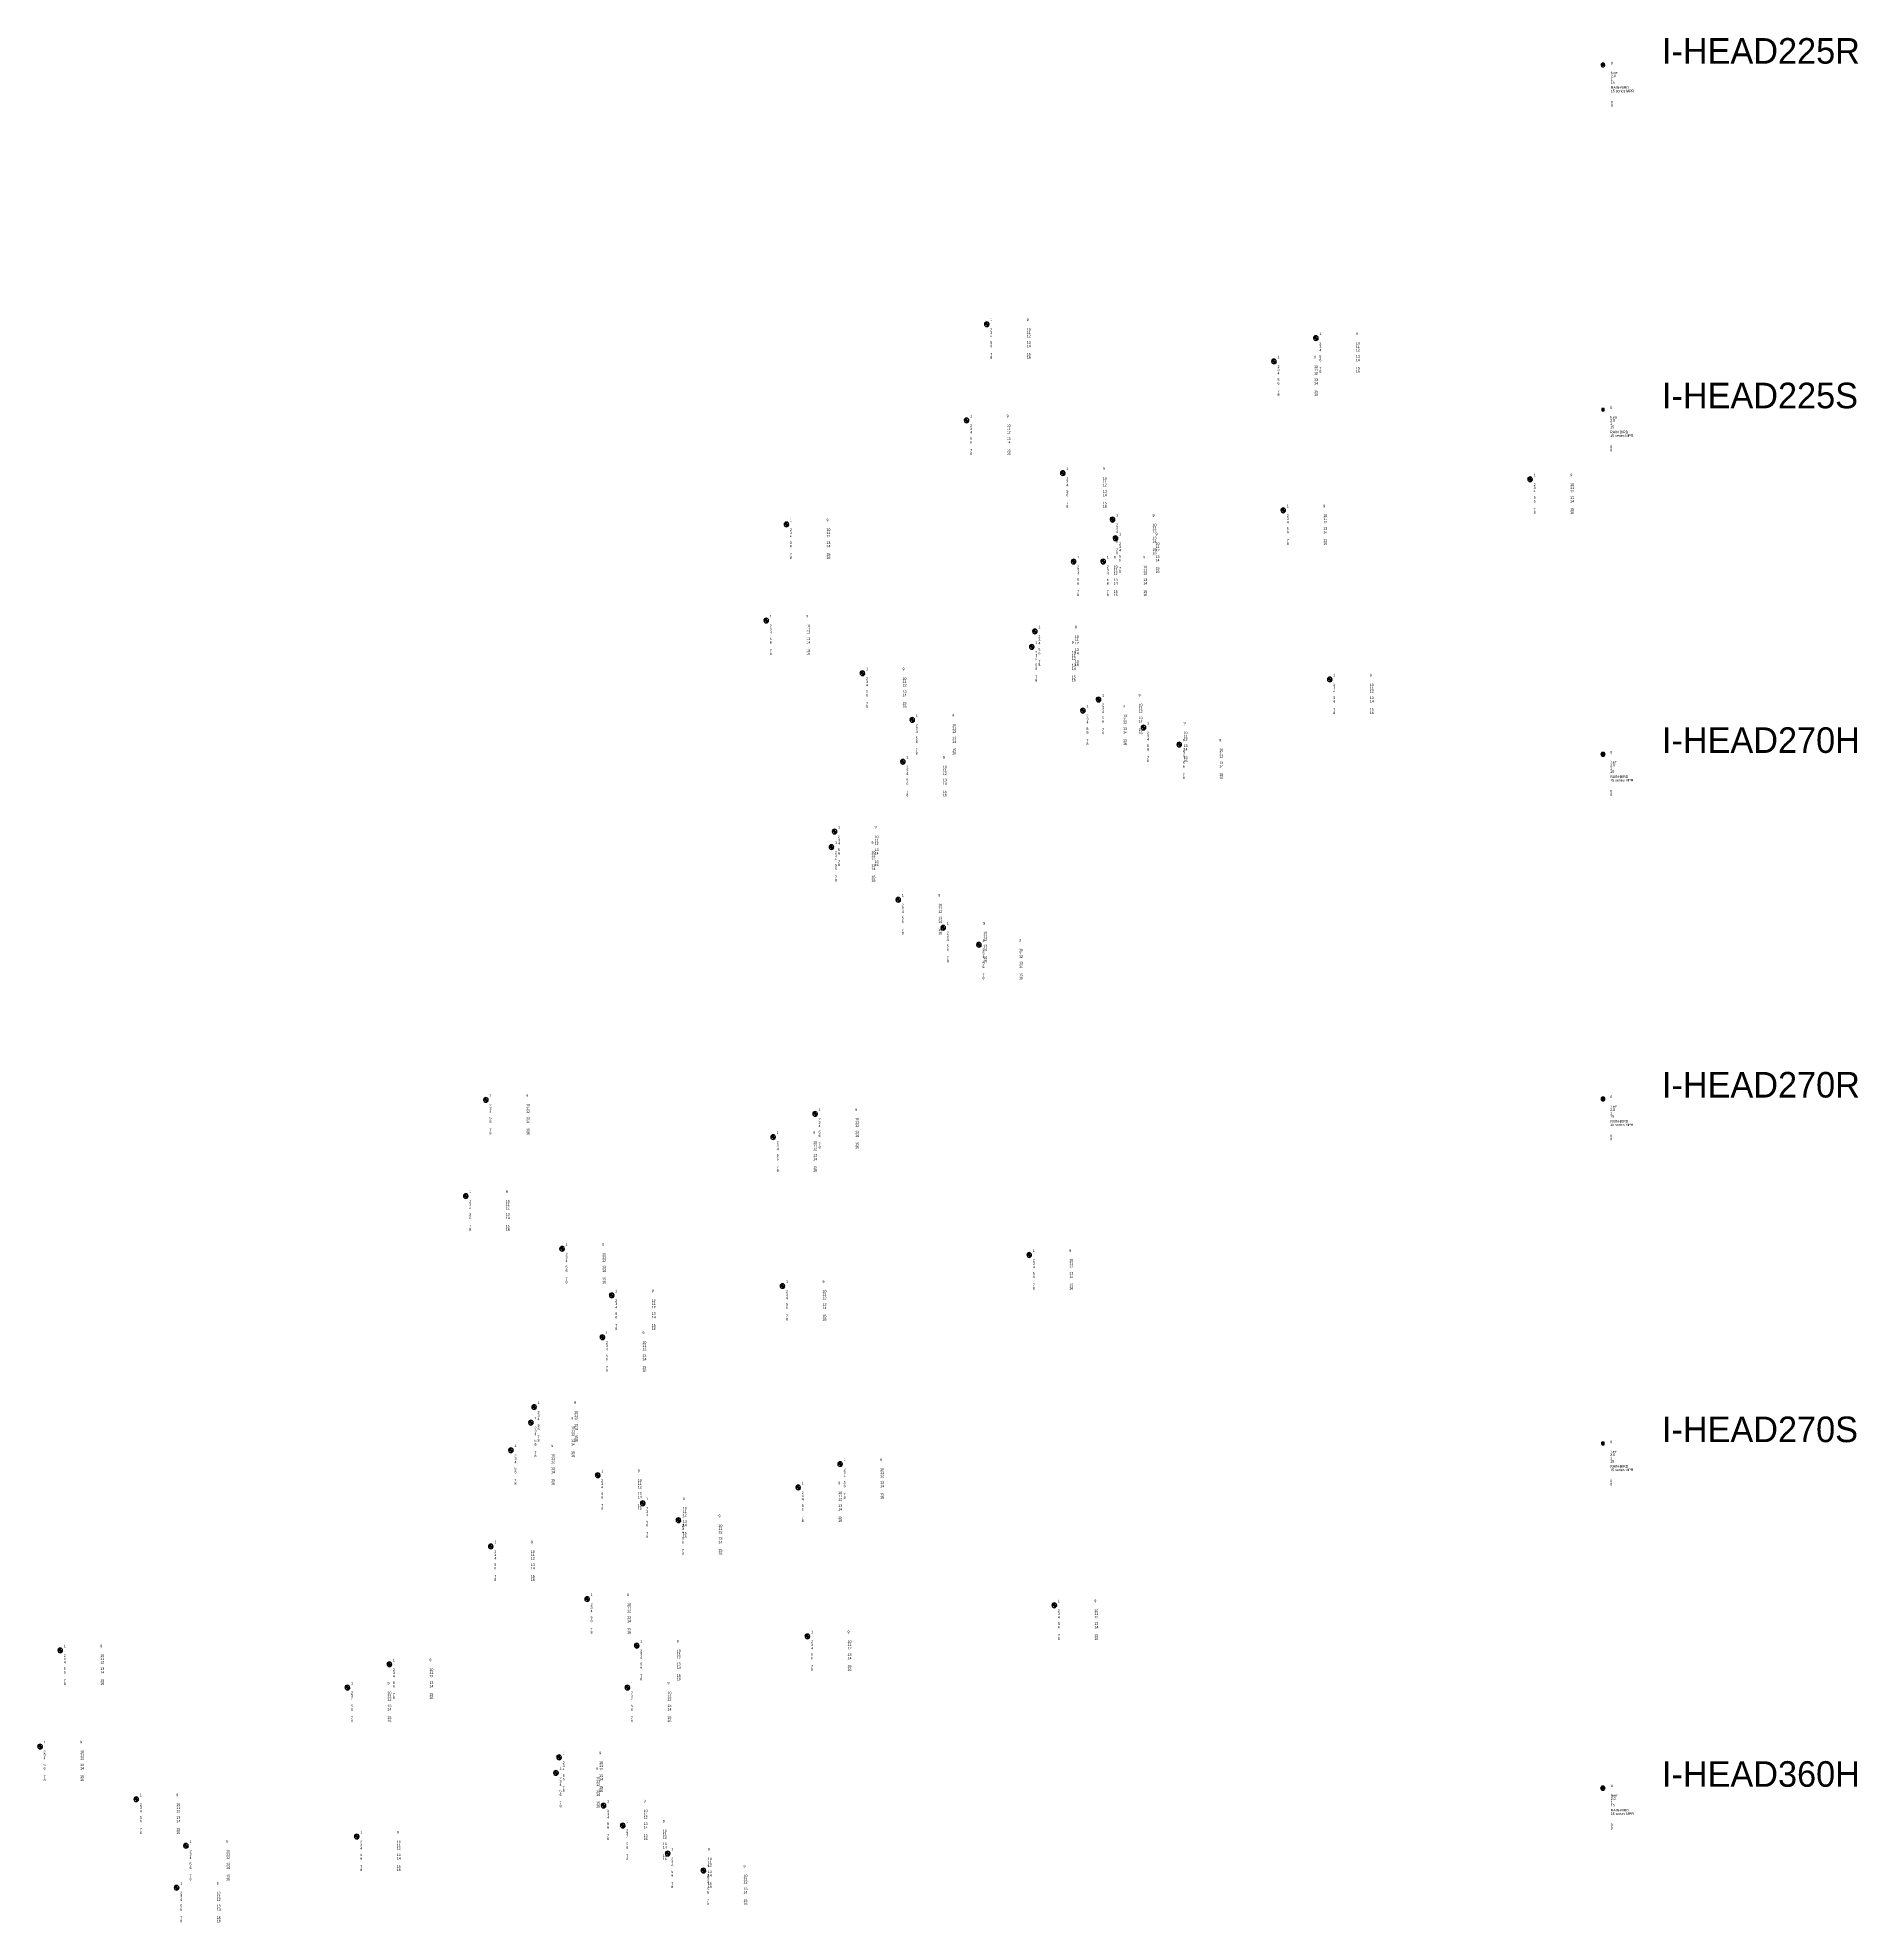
# Model space of a CAD drawing. Extents: x -141469 to -141307, y 26410 to 27069.
# Drawn here: x -141469 to -141398, y 26658.8 to 26732.4 of the extents above; entities that cross this region are included whole.
import ezdxf

# ---------------------------------------------------------------- set-up
doc = ezdxf.new("R2010")
doc.units = 0
doc.header["$MEASUREMENT"] = 0
doc.layers.get('0').update_dxf_attribs({"linetype": 'CONTINUOUS'})
for name, color, linetype in [('$I-ATT-TEXTDAT', 81, 'CONTINUOUS'), ('$I-ATT-TEXTVIS', 3, 'CONTINUOUS'), ('PEN00', 3, 'CONTINUOUS'), ('PEN000-S', 11, 'CONTINUOUS')]:
    doc.layers.add(name, color=color, linetype=linetype)

# ---------------------------------------------------------------- blocks, each defined once
blk = doc.blocks.new('*X10')
at = {"color": 0}
for p, q in [((10314.81, -15678.17), (10315.32, -15677.66)), ((10314.82, -15678.25), (10315.4, -15677.67)), ((10314.82, -15678.07), (10315.22, -15677.67)), ((10314.84, -15678.32), (10315.47, -15677.69)), ((10314.86, -15678.38), (10315.53, -15677.71)), ((10314.87, -15677.93), (10315.08, -15677.72)), ((10314.9, -15678.44), (10315.59, -15677.75)), ((10314.93, -15678.49), (10315.64, -15677.78)), ((10315.35, -15678.16), (10315.68, -15677.83)), ((10315.44, -15678.16), (10315.72, -15677.88)), ((10315.52, -15678.16), (10315.76, -15677.93)), ((10315.61, -15678.16), (10315.78, -15677.99)), ((10315.7, -15678.16), (10315.8, -15678.06)), ((10315.79, -15678.16), (10315.81, -15678.14))]:
    blk.add_line(p, q, dxfattribs=at)
blk = doc.blocks.new('I-HEAD225R')
at = {"layer": 'PEN00'}
for q in [(-0.053, -0.053), (0.075, 0)]:
    blk.add_line((0, 0), q, dxfattribs=at)
for start, end in [(0, 225), (225, 0)]:
    blk.add_arc((0, 0), 0.075, start, end, dxfattribs=at)
at = {"layer": 'PEN000-S', "xscale": 0.15, "yscale": 0.15, "zscale": 0.15}
blk.add_blockref('*X10', (-1547.297, 2351.725), dxfattribs=at)
at = {"layer": '$I-ATT-TEXTDAT'}
for tag, p in [('SIZE', (0.307, -0.605)), ('GPM', (0.307, -0.473)), ('RADIUS', (0.307, -0.731)), ('ID', (0.307, -0.352)), ('MAKE', (0.307, -0.928)), ('MODEL', (0.307, -1.066)), ('DAT1', (0.307, -1.502)), ('DAT2', (0.307, -1.627))]:
    blk.add_attdef(tag, p, '', height=0.1, dxfattribs=at)
at = {"layer": '$I-ATT-TEXTVIS'}
blk.add_attdef('SEQFLOW', (0.307, 0.026), '', height=0.1, dxfattribs=at)
blk = doc.blocks.new('*X39')
at = {"color": 0}
for p, q in [((10321.1, -15678.69), (10322.06, -15677.73)), ((10321.1, -15678.6), (10321.97, -15677.73)), ((10321.1, -15678.51), (10321.88, -15677.73)), ((10321.1, -15678.42), (10321.79, -15677.73)), ((10321.1, -15678.33), (10321.7, -15677.73)), ((10321.1, -15678.25), (10321.61, -15677.73)), ((10321.1, -15678.16), (10321.53, -15677.73)), ((10321.1, -15678.07), (10321.44, -15677.73)), ((10321.1, -15677.98), (10321.35, -15677.73)), ((10321.1, -15677.89), (10321.26, -15677.73)), ((10321.1, -15677.8), (10321.17, -15677.73)), ((10321.64, -15678.23), (10322.1, -15677.78)), ((10321.73, -15678.23), (10322.1, -15677.86)), ((10321.82, -15678.23), (10322.1, -15677.95)), ((10321.91, -15678.23), (10322.1, -15678.04)), ((10322, -15678.23), (10322.1, -15678.13)), ((10322.09, -15678.23), (10322.1, -15678.22))]:
    blk.add_line(p, q, dxfattribs=at)
blk = doc.blocks.new('I-HEAD225S')
at = {"layer": 'PEN00'}
for p, q in [((0.049, 0.052), (-0.051, 0.052)), ((-0.051, 0.052), (-0.051, -0.048)), ((-0.001, 0.002), (-0.051, -0.048)), ((0.049, 0.002), (-0.001, 0.002)), ((0.049, 0.002), (0.049, 0.052)), ((0.049, -0.048), (0.049, 0.002)), ((-0.051, -0.048), (0.049, -0.048))]:
    blk.add_line(p, q, dxfattribs=at)
at = {"layer": 'PEN000-S', "xscale": 0.1, "yscale": 0.1, "zscale": 0.1}
blk.add_blockref('*X39', (-1032.161, 1567.825), dxfattribs=at)
at = {"layer": '$I-ATT-TEXTDAT'}
for tag, p in [('SIZE', (0.281, -0.6)), ('GPM', (0.281, -0.469)), ('RADIUS', (0.281, -0.727)), ('ID', (0.281, -0.348)), ('MAKE', (0.281, -0.924)), ('MODEL', (0.281, -1.062)), ('DAT1', (0.281, -1.498)), ('DAT2', (0.281, -1.623))]:
    blk.add_attdef(tag, p, '', height=0.1, dxfattribs=at)
at = {"layer": '$I-ATT-TEXTVIS'}
blk.add_attdef('SEQFLOW', (0.281, 0.03), '', height=0.1, dxfattribs=at)
blk = doc.blocks.new('*X24')
at = {"color": 0}
for p, q in [((10313.42, -15675.59), (10313.95, -15675.05)), ((10313.44, -15675.48), (10313.87, -15675.05)), ((10313.45, -15675.64), (10314.04, -15675.05)), ((10313.48, -15675.7), (10314.13, -15675.05)), ((10313.51, -15675.75), (10314.22, -15675.05)), ((10313.55, -15675.81), (10314.28, -15675.08)), ((10313.56, -15675.27), (10313.78, -15675.05)), ((10313.58, -15675.87), (10314.31, -15675.13)), ((10313.61, -15675.92), (10313.97, -15675.56)), ((10313.64, -15675.98), (10313.97, -15675.65)), ((10313.68, -15675.06), (10313.69, -15675.05)), ((10313.68, -15676.03), (10313.97, -15675.74)), ((10313.75, -15676.05), (10313.97, -15675.83)), ((10313.84, -15676.05), (10313.97, -15675.91)), ((10313.93, -15676.05), (10313.97, -15676)), ((10313.98, -15675.55), (10314.34, -15675.19)), ((10314.07, -15675.55), (10314.38, -15675.25)), ((10314.16, -15675.55), (10314.41, -15675.3)), ((10314.25, -15675.55), (10314.44, -15675.36)), ((10314.34, -15675.55), (10314.47, -15675.41)), ((10314.43, -15675.55), (10314.5, -15675.47)), ((10314.51, -15675.55), (10314.54, -15675.53))]:
    blk.add_line(p, q, dxfattribs=at)
blk = doc.blocks.new('I-HEAD270H')
at = {"layer": 'PEN00'}
for p, q in [((-0.043, 0.075), (-0.087, 0)), ((-0.087, 0), (-0.043, -0.075)), ((0.043, 0.075), (-0.043, 0.075)), ((0.087, 0), (0, 0)), ((0, 0), (0, -0.075)), ((0.087, 0), (0.043, 0.075)), ((0.043, -0.075), (0.087, 0)), ((-0.043, -0.075), (0, -0.075)), ((0, -0.075), (0.043, -0.075))]:
    blk.add_line(p, q, dxfattribs=at)
at = {"layer": 'PEN000-S', "xscale": 0.15, "yscale": 0.15, "zscale": 0.15}
blk.add_blockref('*X24', (-1547.096, 2351.332), dxfattribs=at)
at = {"layer": '$I-ATT-TEXTDAT'}
for tag, p in [('SIZE', (0.282, -0.6)), ('GPM', (0.282, -0.469)), ('RADIUS', (0.282, -0.727)), ('ID', (0.282, -0.348)), ('MAKE', (0.282, -0.924)), ('MODEL', (0.282, -1.062)), ('DAT1', (0.282, -1.498)), ('DAT2', (0.282, -1.623))]:
    blk.add_attdef(tag, p, '', height=0.1, dxfattribs=at)
at = {"layer": '$I-ATT-TEXTVIS'}
blk.add_attdef('SEQFLOW', (0.282, 0.03), '', height=0.1, dxfattribs=at)
blk = doc.blocks.new('*X15')
at = {"color": 0}
for p, q in [((10313.58, -15678.16), (10314.09, -15677.65)), ((10313.59, -15678.24), (10314.17, -15677.66)), ((10313.59, -15678.07), (10314, -15677.66)), ((10313.61, -15678.31), (10314.24, -15677.68)), ((10313.63, -15678.37), (10314.31, -15677.7)), ((10313.63, -15677.94), (10313.87, -15677.7)), ((10313.67, -15678.43), (10314.36, -15677.74)), ((10313.71, -15678.48), (10314.41, -15677.77)), ((10313.75, -15678.52), (10314.08, -15678.19)), ((10313.8, -15678.56), (10314.08, -15678.28)), ((10313.85, -15678.6), (10314.08, -15678.37)), ((10313.92, -15678.62), (10314.08, -15678.46)), ((10313.99, -15678.64), (10314.08, -15678.55)), ((10314.07, -15678.65), (10314.08, -15678.63)), ((10314.12, -15678.15), (10314.45, -15677.82)), ((10314.21, -15678.15), (10314.49, -15677.87)), ((10314.3, -15678.15), (10314.53, -15677.92)), ((10314.39, -15678.15), (10314.55, -15677.99)), ((10314.48, -15678.15), (10314.57, -15678.05)), ((10314.57, -15678.15), (10314.58, -15678.13))]:
    blk.add_line(p, q, dxfattribs=at)
blk = doc.blocks.new('I-HEAD270R')
at = {"layer": 'PEN00'}
for p, q in [((0, 0), (0.075, 0)), ((0, -0.075), (0, 0))]:
    blk.add_line(p, q, dxfattribs=at)
for start, end in [(0, 270), (270, 0)]:
    blk.add_arc((0, 0), 0.075, start, end, dxfattribs=at)
at = {"layer": 'PEN000-S', "xscale": 0.15, "yscale": 0.15, "zscale": 0.15}
blk.add_blockref('*X15', (-1547.112, 2351.722), dxfattribs=at)
at = {"layer": '$I-ATT-TEXTDAT'}
for tag, p in [('SIZE', (0.282, -0.598)), ('GPM', (0.282, -0.467)), ('RADIUS', (0.282, -0.725)), ('ID', (0.282, -0.346)), ('MAKE', (0.282, -0.922)), ('MODEL', (0.282, -1.06)), ('DAT1', (0.282, -1.495)), ('DAT2', (0.282, -1.621))]:
    blk.add_attdef(tag, p, '', height=0.1, dxfattribs=at)
at = {"layer": '$I-ATT-TEXTVIS'}
blk.add_attdef('SEQFLOW', (0.282, 0.033), '', height=0.1, dxfattribs=at)
blk = doc.blocks.new('*X38')
at = {"color": 0}
for p, q in [((10319.82, -15678.64), (10320.73, -15677.73)), ((10319.82, -15678.55), (10320.64, -15677.73)), ((10319.82, -15678.47), (10320.55, -15677.73)), ((10319.82, -15678.38), (10320.46, -15677.73)), ((10319.82, -15678.29), (10320.38, -15677.73)), ((10319.82, -15678.2), (10320.29, -15677.73)), ((10319.82, -15678.11), (10320.2, -15677.73)), ((10319.82, -15678.02), (10320.11, -15677.73)), ((10319.82, -15677.94), (10320.02, -15677.73)), ((10319.82, -15677.85), (10319.93, -15677.73)), ((10319.82, -15677.76), (10319.85, -15677.73)), ((10319.82, -15678.73), (10320.32, -15678.23)), ((10319.91, -15678.73), (10320.32, -15678.32)), ((10320, -15678.73), (10320.32, -15678.41)), ((10320.08, -15678.73), (10320.32, -15678.5)), ((10320.17, -15678.73), (10320.32, -15678.58)), ((10320.26, -15678.73), (10320.32, -15678.67)), ((10320.32, -15678.23), (10320.82, -15677.73)), ((10320.41, -15678.23), (10320.82, -15677.82)), ((10320.5, -15678.23), (10320.82, -15677.91)), ((10320.58, -15678.23), (10320.82, -15678)), ((10320.67, -15678.23), (10320.82, -15678.08)), ((10320.76, -15678.23), (10320.82, -15678.17))]:
    blk.add_line(p, q, dxfattribs=at)
blk = doc.blocks.new('I-HEAD270S')
at = {"layer": 'PEN00'}
for p, q in [((0.05, 0.05), (-0.05, 0.05)), ((-0.05, 0.05), (-0.05, -0.05)), ((0.05, 0), (0, 0)), ((0, 0), (0, -0.05)), ((0.05, 0), (0.05, 0.05)), ((-0.05, -0.05), (0, -0.05)), ((0, -0.05), (0.05, -0.05)), ((0.05, -0.05), (0.05, 0))]:
    blk.add_line(p, q, dxfattribs=at)
at = {"layer": 'PEN000-S', "xscale": 0.1, "yscale": 0.1, "zscale": 0.1}
blk.add_blockref('*X38', (-1032.032, 1567.823), dxfattribs=at)
at = {"layer": '$I-ATT-TEXTDAT'}
for tag, p in [('SIZE', (0.282, -0.616)), ('GPM', (0.282, -0.485)), ('RADIUS', (0.282, -0.743)), ('ID', (0.282, -0.364)), ('MAKE', (0.282, -0.94)), ('MODEL', (0.282, -1.078)), ('DAT1', (0.282, -1.513)), ('DAT2', (0.282, -1.639))]:
    blk.add_attdef(tag, p, '', height=0.1, dxfattribs=at)
at = {"layer": '$I-ATT-TEXTVIS'}
blk.add_attdef('SEQFLOW', (0.282, 0.015), '', height=0.1, dxfattribs=at)
blk = doc.blocks.new('*X23')
at = {"color": 0}
for p, q in [((10312.09, -15675.59), (10312.63, -15675.05)), ((10312.11, -15675.48), (10312.54, -15675.05)), ((10312.12, -15675.64), (10312.72, -15675.05)), ((10312.15, -15675.7), (10312.8, -15675.05)), ((10312.19, -15675.76), (10312.89, -15675.05)), ((10312.22, -15675.81), (10312.95, -15675.08)), ((10312.23, -15675.27), (10312.45, -15675.05)), ((10312.25, -15675.87), (10312.98, -15675.14)), ((10312.28, -15675.92), (10313.02, -15675.19)), ((10312.32, -15675.98), (10313.05, -15675.25)), ((10312.35, -15675.06), (10312.36, -15675.05)), ((10312.35, -15676.04), (10313.08, -15675.3)), ((10312.42, -15676.05), (10313.11, -15675.36)), ((10312.51, -15676.05), (10313.15, -15675.42)), ((10312.6, -15676.05), (10313.18, -15675.47)), ((10312.69, -15676.05), (10313.21, -15675.53)), ((10312.78, -15676.05), (10313.15, -15675.68)), ((10312.87, -15676.05), (10313.03, -15675.89))]:
    blk.add_line(p, q, dxfattribs=at)
blk = doc.blocks.new('I-HEAD360H')
at = {"layer": 'PEN00'}
for p, q in [((-0.049, 0.076), (-0.093, 0.001)), ((-0.093, 0.001), (-0.049, -0.074)), ((0.037, 0.076), (-0.049, 0.076)), ((0.081, 0.001), (0.037, 0.076)), ((0.037, -0.074), (0.081, 0.001)), ((-0.049, -0.074), (0.037, -0.074))]:
    blk.add_line(p, q, dxfattribs=at)
at = {"layer": 'PEN000-S', "xscale": 0.15, "yscale": 0.15, "zscale": 0.15}
blk.add_blockref('*X23', (-1546.903, 2351.334), dxfattribs=at)
at = {"layer": '$I-ATT-TEXTDAT'}
for tag, p in [('SIZE', (0.301, -0.588)), ('GPM', (0.301, -0.456)), ('RADIUS', (0.301, -0.714)), ('ID', (0.301, -0.335)), ('MAKE', (0.301, -0.911)), ('MODEL', (0.301, -1.049)), ('DAT1', (0.301, -1.485)), ('DAT2', (0.301, -1.61))]:
    blk.add_attdef(tag, p, '', height=0.1, dxfattribs=at)
at = {"layer": '$I-ATT-TEXTVIS'}
blk.add_attdef('SEQFLOW', (0.301, 0.043), '', height=0.1, dxfattribs=at)
blk = doc.blocks.new('*X3')
at = {"color": 0}
for p, q in [((132.14, 200.02), (132.59, 200.48)), ((132.16, 200.11), (132.51, 200.46)), ((132.17, 199.98), (132.64, 200.45)), ((132.21, 200.23), (132.38, 200.41)), ((132.24, 199.98), (132.64, 200.38)), ((132.31, 199.98), (132.64, 200.31)), ((132.38, 199.98), (132.64, 200.24)), ((132.45, 199.98), (132.64, 200.17)), ((132.52, 199.98), (132.64, 200.1)), ((132.59, 199.98), (132.64, 200.03)), ((132.64, 199.96), (132.66, 199.98)), ((132.64, 199.89), (132.73, 199.98)), ((132.64, 199.81), (132.8, 199.98)), ((132.64, 199.74), (132.87, 199.98)), ((132.64, 199.67), (132.94, 199.98)), ((132.64, 199.6), (133.01, 199.98)), ((132.64, 199.53), (133.09, 199.98)), ((132.66, 199.48), (133.14, 199.96)), ((132.74, 199.49), (133.13, 199.88)), ((132.84, 199.52), (133.1, 199.78))]:
    blk.add_line(p, q, dxfattribs=at)
blk = doc.blocks.new('MOEBIUS')
at = {"layer": 'PEN00'}
for p, q in [((-141422.594, 26540.215), (-141422.41, 26540.215)), ((-141422.502, 26540.306), (-141422.502, 26540.123))]:
    blk.add_line(p, q, dxfattribs=at)
for start, end in [(90, 180), (180, 270), (0, 90), (270, 0)]:
    blk.add_arc((-141422.502, 26540.215), 0.0917, start, end, dxfattribs=at)
at = {"layer": 'PEN000-S', "xscale": 0.183500000013737, "yscale": 0.1834999999991851, "zscale": 0.1835}
blk.add_blockref('*X3', (-141446.841, 26503.519), dxfattribs=at)
at = {"layer": '$I-ATT-TEXTDAT'}
for tag, p in [('T2', (-141422.364, 26539.957)), ('T3', (-141422.364, 26539.836)), ('T4', (-141422.364, 26539.702)), ('T10', (-141420.938, 26539.957)), ('T11', (-141420.938, 26539.836)), ('T12', (-141420.938, 26539.702)), ('T5', (-141422.364, 26539.452)), ('T6', (-141422.364, 26539.313)), ('T7', (-141422.364, 26538.991)), ('T13', (-141420.938, 26539.452)), ('T14', (-141420.938, 26539.313)), ('T15', (-141420.938, 26538.991)), ('T8', (-141422.364, 26538.866)), ('T16', (-141420.938, 26538.866))]:
    blk.add_attdef(tag, p, '', height=0.1, dxfattribs=at)
at = {"layer": '$I-ATT-TEXTVIS'}
for tag, p in [('T1', (-141422.364, 26540.336)), ('T9', (-141420.938, 26540.336))]:
    blk.add_attdef(tag, p, '', height=0.1, dxfattribs=at)

msp = doc.modelspace()

# ---------------------------------------------------------------- block references
for name, p, values in [('I-HEAD225R', (-141407.921, 26731.341), {'SEQFLOW': '0', 'ID': 'Nerr', 'GPM': '2.0', 'SIZE': '1', 'RADIUS': '15', 'MAKE': 'RAIN-BIRD', 'MODEL': '15 series MPR', 'DAT1': '0', 'DAT2': '0'}), ('MOEBIUS', (-9.484, 181.005), {'T1': '1', 'T2': '2', 'T3': '3', 'T4': '4', 'T5': '5', 'T6': '6', 'T7': '7', 'T8': '8', 'T9': '9', 'T10': '10', 'T11': '11', 'T12': '12', 'T13': '13', 'T14': '14', 'T15': '15', 'T16': '16'}), ('MOEBIUS', (3.368, 180.459), {'T1': '1', 'T2': '2', 'T3': '3', 'T4': '4', 'T5': '5', 'T6': '6', 'T7': '7', 'T8': '8', 'T9': '9', 'T10': '10', 'T11': '11', 'T12': '12', 'T13': '13', 'T14': '14', 'T15': '15', 'T16': '16'}), ('MOEBIUS', (1.732, 179.55), {'T1': '1', 'T2': '2', 'T3': '3', 'T4': '4', 'T5': '5', 'T6': '6', 'T7': '7', 'T8': '8', 'T9': '9', 'T10': '10', 'T11': '11', 'T12': '12', 'T13': '13', 'T14': '14', 'T15': '15', 'T16': '16'}), ('I-HEAD225S', (-141407.921, 26717.881), {'SEQFLOW': '0', 'ID': 'Nerr', 'GPM': '2.0', 'SIZE': '1', 'RADIUS': '15', 'MAKE': 'RAIN-BIRD', 'MODEL': '15 series MPR', 'DAT1': '0', 'DAT2': '0'}), ('MOEBIUS', (-10.272, 177.248), {'T1': '1', 'T2': '2', 'T3': '3', 'T4': '4', 'T5': '5', 'T6': '6', 'T7': '7', 'T8': '8', 'T9': '9', 'T10': '10', 'T11': '11', 'T12': '12', 'T13': '13', 'T14': '14', 'T15': '15', 'T16': '16'}), ('MOEBIUS', (-6.513, 175.188), {'T1': '1', 'T2': '2', 'T3': '3', 'T4': '4', 'T5': '5', 'T6': '6', 'T7': '7', 'T8': '8', 'T9': '9', 'T10': '10', 'T11': '11', 'T12': '12', 'T13': '13', 'T14': '14', 'T15': '15', 'T16': '16'}), ('MOEBIUS', (11.734, 174.945), {'T1': '1', 'T2': '2', 'T3': '3', 'T4': '4', 'T5': '5', 'T6': '6', 'T7': '7', 'T8': '8', 'T9': '9', 'T10': '10', 'T11': '11', 'T12': '12', 'T13': '13', 'T14': '14', 'T15': '15', 'T16': '16'}), ('MOEBIUS', (-17.307, 173.186), {'T1': '1', 'T2': '2', 'T3': '3', 'T4': '4', 'T5': '5', 'T6': '6', 'T7': '7', 'T8': '8', 'T9': '9', 'T10': '10', 'T11': '11', 'T12': '12', 'T13': '13', 'T14': '14', 'T15': '15', 'T16': '16'}), ('MOEBIUS', (-4.573, 173.37), {'T1': '1', 'T2': '2', 'T3': '3', 'T4': '4', 'T5': '5', 'T6': '6', 'T7': '7', 'T8': '8', 'T9': '9', 'T10': '10', 'T11': '11', 'T12': '12', 'T13': '13', 'T14': '14', 'T15': '15', 'T16': '16'}), ('MOEBIUS', (2.095, 173.734), {'T1': '1', 'T2': '2', 'T3': '3', 'T4': '4', 'T5': '5', 'T6': '6', 'T7': '7', 'T8': '8', 'T9': '9', 'T10': '10', 'T11': '11', 'T12': '12', 'T13': '13', 'T14': '14', 'T15': '15', 'T16': '16'}), ('MOEBIUS', (-4.455, 172.64), {'T1': '1', 'T2': '2', 'T3': '3', 'T4': '4', 'T5': '5', 'T6': '6', 'T7': '7', 'T8': '8', 'T9': '9', 'T10': '10', 'T11': '11', 'T12': '12', 'T13': '13', 'T14': '14', 'T15': '15', 'T16': '16'}), ('MOEBIUS', (-6.091, 171.732), {'T1': '1', 'T2': '2', 'T3': '3', 'T4': '4', 'T5': '5', 'T6': '6', 'T7': '7', 'T8': '8', 'T9': '9', 'T10': '10', 'T11': '11', 'T12': '12', 'T13': '13', 'T14': '14', 'T15': '15', 'T16': '16'}), ('MOEBIUS', (-4.937, 171.734), {'T1': '1', 'T2': '2', 'T3': '3', 'T4': '4', 'T5': '5', 'T6': '6', 'T7': '7', 'T8': '8', 'T9': '9', 'T10': '10', 'T11': '11', 'T12': '12', 'T13': '13', 'T14': '14', 'T15': '15', 'T16': '16'}), ('MOEBIUS', (-18.095, 169.429), {'T1': '1', 'T2': '2', 'T3': '3', 'T4': '4', 'T5': '5', 'T6': '6', 'T7': '7', 'T8': '8', 'T9': '9', 'T10': '10', 'T11': '11', 'T12': '12', 'T13': '13', 'T14': '14', 'T15': '15', 'T16': '16'}), ('MOEBIUS', (-7.604, 169.007), {'T1': '1', 'T2': '2', 'T3': '3', 'T4': '4', 'T5': '5', 'T6': '6', 'T7': '7', 'T8': '8', 'T9': '9', 'T10': '10', 'T11': '11', 'T12': '12', 'T13': '13', 'T14': '14', 'T15': '15', 'T16': '16'}), ('MOEBIUS', (-7.726, 168.402), {'T1': '1', 'T2': '2', 'T3': '3', 'T4': '4', 'T5': '5', 'T6': '6', 'T7': '7', 'T8': '8', 'T9': '9', 'T10': '10', 'T11': '11', 'T12': '12', 'T13': '13', 'T14': '14', 'T15': '15', 'T16': '16'}), ('MOEBIUS', (-14.336, 167.369), {'T1': '1', 'T2': '2', 'T3': '3', 'T4': '4', 'T5': '5', 'T6': '6', 'T7': '7', 'T8': '8', 'T9': '9', 'T10': '10', 'T11': '11', 'T12': '12', 'T13': '13', 'T14': '14', 'T15': '15', 'T16': '16'}), ('MOEBIUS', (3.911, 167.127), {'T1': '1', 'T2': '2', 'T3': '3', 'T4': '4', 'T5': '5', 'T6': '6', 'T7': '7', 'T8': '8', 'T9': '9', 'T10': '10', 'T11': '11', 'T12': '12', 'T13': '13', 'T14': '14', 'T15': '15', 'T16': '16'}), ('MOEBIUS', (-5.728, 165.915), {'T1': '1', 'T2': '2', 'T3': '3', 'T4': '4', 'T5': '5', 'T6': '6', 'T7': '7', 'T8': '8', 'T9': '9', 'T10': '10', 'T11': '11', 'T12': '12', 'T13': '13', 'T14': '14', 'T15': '15', 'T16': '16'}), ('MOEBIUS', (-5.119, 166.341), {'T1': '1', 'T2': '2', 'T3': '3', 'T4': '4', 'T5': '5', 'T6': '6', 'T7': '7', 'T8': '8', 'T9': '9', 'T10': '10', 'T11': '11', 'T12': '12', 'T13': '13', 'T14': '14', 'T15': '15', 'T16': '16'}), ('MOEBIUS', (-12.396, 165.551), {'T1': '1', 'T2': '2', 'T3': '3', 'T4': '4', 'T5': '5', 'T6': '6', 'T7': '7', 'T8': '8', 'T9': '9', 'T10': '10', 'T11': '11', 'T12': '12', 'T13': '13', 'T14': '14', 'T15': '15', 'T16': '16'}), ('MOEBIUS', (-3.361, 165.251), {'T1': '1', 'T2': '2', 'T3': '3', 'T4': '4', 'T5': '5', 'T6': '6', 'T7': '7', 'T8': '8', 'T9': '9', 'T10': '10', 'T11': '11', 'T12': '12', 'T13': '13', 'T14': '14', 'T15': '15', 'T16': '16'}), ('MOEBIUS', (-1.966, 164.584), {'T1': '1', 'T2': '2', 'T3': '3', 'T4': '4', 'T5': '5', 'T6': '6', 'T7': '7', 'T8': '8', 'T9': '9', 'T10': '10', 'T11': '11', 'T12': '12', 'T13': '13', 'T14': '14', 'T15': '15', 'T16': '16'}), ('MOEBIUS', (-12.76, 163.915), {'T1': '1', 'T2': '2', 'T3': '3', 'T4': '4', 'T5': '5', 'T6': '6', 'T7': '7', 'T8': '8', 'T9': '9', 'T10': '10', 'T11': '11', 'T12': '12', 'T13': '13', 'T14': '14', 'T15': '15', 'T16': '16'}), ('I-HEAD270H', (-141407.921, 26704.42), {'SEQFLOW': '0', 'ID': 'Nerr', 'GPM': '2.0', 'SIZE': '1', 'RADIUS': '15', 'MAKE': 'RAIN-BIRD', 'MODEL': '15 series MPR', 'DAT1': '0', 'DAT2': '0'}), ('MOEBIUS', (-15.549, 160.583), {'T1': '1', 'T2': '2', 'T3': '3', 'T4': '4', 'T5': '5', 'T6': '6', 'T7': '7', 'T8': '8', 'T9': '9', 'T10': '10', 'T11': '11', 'T12': '12', 'T13': '13', 'T14': '14', 'T15': '15', 'T16': '16'}), ('MOEBIUS', (-15.427, 161.189), {'T1': '1', 'T2': '2', 'T3': '3', 'T4': '4', 'T5': '5', 'T6': '6', 'T7': '7', 'T8': '8', 'T9': '9', 'T10': '10', 'T11': '11', 'T12': '12', 'T13': '13', 'T14': '14', 'T15': '15', 'T16': '16'}), ('MOEBIUS', (-12.942, 158.523), {'T1': '1', 'T2': '2', 'T3': '3', 'T4': '4', 'T5': '5', 'T6': '6', 'T7': '7', 'T8': '8', 'T9': '9', 'T10': '10', 'T11': '11', 'T12': '12', 'T13': '13', 'T14': '14', 'T15': '15', 'T16': '16'}), ('MOEBIUS', (-11.184, 157.432), {'T1': '1', 'T2': '2', 'T3': '3', 'T4': '4', 'T5': '5', 'T6': '6', 'T7': '7', 'T8': '8', 'T9': '9', 'T10': '10', 'T11': '11', 'T12': '12', 'T13': '13', 'T14': '14', 'T15': '15', 'T16': '16'}), ('MOEBIUS', (-9.789, 156.765), {'T1': '1', 'T2': '2', 'T3': '3', 'T4': '4', 'T5': '5', 'T6': '6', 'T7': '7', 'T8': '8', 'T9': '9', 'T10': '10', 'T11': '11', 'T12': '12', 'T13': '13', 'T14': '14', 'T15': '15', 'T16': '16'}), ('MOEBIUS', (-29.041, 150.707), {'T1': '1', 'T2': '2', 'T3': '3', 'T4': '4', 'T5': '5', 'T6': '6', 'T7': '7', 'T8': '8', 'T9': '9', 'T10': '10', 'T11': '11', 'T12': '12', 'T13': '13', 'T14': '14', 'T15': '15', 'T16': '16'}), ('I-HEAD270R', (-141407.921, 26690.959), {'SEQFLOW': '0', 'ID': 'Nerr', 'GPM': '2.0', 'SIZE': '1', 'RADIUS': '15', 'MAKE': 'RAIN-BIRD', 'MODEL': '15 series MPR', 'DAT1': '0', 'DAT2': '0'}), ('MOEBIUS', (-16.189, 150.161), {'T1': '1', 'T2': '2', 'T3': '3', 'T4': '4', 'T5': '5', 'T6': '6', 'T7': '7', 'T8': '8', 'T9': '9', 'T10': '10', 'T11': '11', 'T12': '12', 'T13': '13', 'T14': '14', 'T15': '15', 'T16': '16'}), ('MOEBIUS', (-17.826, 149.253), {'T1': '1', 'T2': '2', 'T3': '3', 'T4': '4', 'T5': '5', 'T6': '6', 'T7': '7', 'T8': '8', 'T9': '9', 'T10': '10', 'T11': '11', 'T12': '12', 'T13': '13', 'T14': '14', 'T15': '15', 'T16': '16'}), ('MOEBIUS', (-29.829, 146.95), {'T1': '1', 'T2': '2', 'T3': '3', 'T4': '4', 'T5': '5', 'T6': '6', 'T7': '7', 'T8': '8', 'T9': '9', 'T10': '10', 'T11': '11', 'T12': '12', 'T13': '13', 'T14': '14', 'T15': '15', 'T16': '16'}), ('MOEBIUS', (-26.07, 144.89), {'T1': '1', 'T2': '2', 'T3': '3', 'T4': '4', 'T5': '5', 'T6': '6', 'T7': '7', 'T8': '8', 'T9': '9', 'T10': '10', 'T11': '11', 'T12': '12', 'T13': '13', 'T14': '14', 'T15': '15', 'T16': '16'}), ('MOEBIUS', (-7.823, 144.648), {'T1': '1', 'T2': '2', 'T3': '3', 'T4': '4', 'T5': '5', 'T6': '6', 'T7': '7', 'T8': '8', 'T9': '9', 'T10': '10', 'T11': '11', 'T12': '12', 'T13': '13', 'T14': '14', 'T15': '15', 'T16': '16'}), ('MOEBIUS', (-24.13, 143.072), {'T1': '1', 'T2': '2', 'T3': '3', 'T4': '4', 'T5': '5', 'T6': '6', 'T7': '7', 'T8': '8', 'T9': '9', 'T10': '10', 'T11': '11', 'T12': '12', 'T13': '13', 'T14': '14', 'T15': '15', 'T16': '16'}), ('MOEBIUS', (-17.462, 143.436), {'T1': '1', 'T2': '2', 'T3': '3', 'T4': '4', 'T5': '5', 'T6': '6', 'T7': '7', 'T8': '8', 'T9': '9', 'T10': '10', 'T11': '11', 'T12': '12', 'T13': '13', 'T14': '14', 'T15': '15', 'T16': '16'}), ('MOEBIUS', (-24.494, 141.436), {'T1': '1', 'T2': '2', 'T3': '3', 'T4': '4', 'T5': '5', 'T6': '6', 'T7': '7', 'T8': '8', 'T9': '9', 'T10': '10', 'T11': '11', 'T12': '12', 'T13': '13', 'T14': '14', 'T15': '15', 'T16': '16'}), ('MOEBIUS', (-27.162, 138.71), {'T1': '1', 'T2': '2', 'T3': '3', 'T4': '4', 'T5': '5', 'T6': '6', 'T7': '7', 'T8': '8', 'T9': '9', 'T10': '10', 'T11': '11', 'T12': '12', 'T13': '13', 'T14': '14', 'T15': '15', 'T16': '16'}), ('MOEBIUS', (-27.283, 138.104), {'T1': '1', 'T2': '2', 'T3': '3', 'T4': '4', 'T5': '5', 'T6': '6', 'T7': '7', 'T8': '8', 'T9': '9', 'T10': '10', 'T11': '11', 'T12': '12', 'T13': '13', 'T14': '14', 'T15': '15', 'T16': '16'}), ('MOEBIUS', (-28.063, 137.024), {'T1': '1', 'T2': '2', 'T3': '3', 'T4': '4', 'T5': '5', 'T6': '6', 'T7': '7', 'T8': '8', 'T9': '9', 'T10': '10', 'T11': '11', 'T12': '12', 'T13': '13', 'T14': '14', 'T15': '15', 'T16': '16'}), ('I-HEAD270S', (-141407.921, 26677.499), {'SEQFLOW': '0', 'ID': 'Nerr', 'GPM': '2.0', 'SIZE': '1', 'RADIUS': '15', 'MAKE': 'RAIN-BIRD', 'MODEL': '15 series MPR', 'DAT1': '0', 'DAT2': '0'}), ('MOEBIUS', (-15.211, 136.479), {'T1': '1', 'T2': '2', 'T3': '3', 'T4': '4', 'T5': '5', 'T6': '6', 'T7': '7', 'T8': '8', 'T9': '9', 'T10': '10', 'T11': '11', 'T12': '12', 'T13': '13', 'T14': '14', 'T15': '15', 'T16': '16'}), ('MOEBIUS', (-24.676, 136.044), {'T1': '1', 'T2': '2', 'T3': '3', 'T4': '4', 'T5': '5', 'T6': '6', 'T7': '7', 'T8': '8', 'T9': '9', 'T10': '10', 'T11': '11', 'T12': '12', 'T13': '13', 'T14': '14', 'T15': '15', 'T16': '16'}), ('MOEBIUS', (-16.848, 135.57), {'T1': '1', 'T2': '2', 'T3': '3', 'T4': '4', 'T5': '5', 'T6': '6', 'T7': '7', 'T8': '8', 'T9': '9', 'T10': '10', 'T11': '11', 'T12': '12', 'T13': '13', 'T14': '14', 'T15': '15', 'T16': '16'}), ('MOEBIUS', (-22.918, 134.953), {'T1': '1', 'T2': '2', 'T3': '3', 'T4': '4', 'T5': '5', 'T6': '6', 'T7': '7', 'T8': '8', 'T9': '9', 'T10': '10', 'T11': '11', 'T12': '12', 'T13': '13', 'T14': '14', 'T15': '15', 'T16': '16'}), ('MOEBIUS', (-21.524, 134.286), {'T1': '1', 'T2': '2', 'T3': '3', 'T4': '4', 'T5': '5', 'T6': '6', 'T7': '7', 'T8': '8', 'T9': '9', 'T10': '10', 'T11': '11', 'T12': '12', 'T13': '13', 'T14': '14', 'T15': '15', 'T16': '16'}), ('MOEBIUS', (-28.851, 133.267), {'T1': '1', 'T2': '2', 'T3': '3', 'T4': '4', 'T5': '5', 'T6': '6', 'T7': '7', 'T8': '8', 'T9': '9', 'T10': '10', 'T11': '11', 'T12': '12', 'T13': '13', 'T14': '14', 'T15': '15', 'T16': '16'}), ('MOEBIUS', (-25.093, 131.207), {'T1': '1', 'T2': '2', 'T3': '3', 'T4': '4', 'T5': '5', 'T6': '6', 'T7': '7', 'T8': '8', 'T9': '9', 'T10': '10', 'T11': '11', 'T12': '12', 'T13': '13', 'T14': '14', 'T15': '15', 'T16': '16'}), ('MOEBIUS', (-6.845, 130.965), {'T1': '1', 'T2': '2', 'T3': '3', 'T4': '4', 'T5': '5', 'T6': '6', 'T7': '7', 'T8': '8', 'T9': '9', 'T10': '10', 'T11': '11', 'T12': '12', 'T13': '13', 'T14': '14', 'T15': '15', 'T16': '16'}), ('MOEBIUS', (-16.484, 129.753), {'T1': '1', 'T2': '2', 'T3': '3', 'T4': '4', 'T5': '5', 'T6': '6', 'T7': '7', 'T8': '8', 'T9': '9', 'T10': '10', 'T11': '11', 'T12': '12', 'T13': '13', 'T14': '14', 'T15': '15', 'T16': '16'}), ('MOEBIUS', (-45.665, 129.205), {'T1': '1', 'T2': '2', 'T3': '3', 'T4': '4', 'T5': '5', 'T6': '6', 'T7': '7', 'T8': '8', 'T9': '9', 'T10': '10', 'T11': '11', 'T12': '12', 'T13': '13', 'T14': '14', 'T15': '15', 'T16': '16'}), ('MOEBIUS', (-23.153, 129.389), {'T1': '1', 'T2': '2', 'T3': '3', 'T4': '4', 'T5': '5', 'T6': '6', 'T7': '7', 'T8': '8', 'T9': '9', 'T10': '10', 'T11': '11', 'T12': '12', 'T13': '13', 'T14': '14', 'T15': '15', 'T16': '16'}), ('MOEBIUS', (-32.812, 128.66), {'T1': '1', 'T2': '2', 'T3': '3', 'T4': '4', 'T5': '5', 'T6': '6', 'T7': '7', 'T8': '8', 'T9': '9', 'T10': '10', 'T11': '11', 'T12': '12', 'T13': '13', 'T14': '14', 'T15': '15', 'T16': '16'}), ('MOEBIUS', (-34.449, 127.751), {'T1': '1', 'T2': '2', 'T3': '3', 'T4': '4', 'T5': '5', 'T6': '6', 'T7': '7', 'T8': '8', 'T9': '9', 'T10': '10', 'T11': '11', 'T12': '12', 'T13': '13', 'T14': '14', 'T15': '15', 'T16': '16'}), ('MOEBIUS', (-23.516, 127.753), {'T1': '1', 'T2': '2', 'T3': '3', 'T4': '4', 'T5': '5', 'T6': '6', 'T7': '7', 'T8': '8', 'T9': '9', 'T10': '10', 'T11': '11', 'T12': '12', 'T13': '13', 'T14': '14', 'T15': '15', 'T16': '16'}), ('MOEBIUS', (-46.453, 125.448), {'T1': '1', 'T2': '2', 'T3': '3', 'T4': '4', 'T5': '5', 'T6': '6', 'T7': '7', 'T8': '8', 'T9': '9', 'T10': '10', 'T11': '11', 'T12': '12', 'T13': '13', 'T14': '14', 'T15': '15', 'T16': '16'}), ('MOEBIUS', (-26.184, 125.027), {'T1': '1', 'T2': '2', 'T3': '3', 'T4': '4', 'T5': '5', 'T6': '6', 'T7': '7', 'T8': '8', 'T9': '9', 'T10': '10', 'T11': '11', 'T12': '12', 'T13': '13', 'T14': '14', 'T15': '15', 'T16': '16'}), ('MOEBIUS', (-26.305, 124.421), {'T1': '1', 'T2': '2', 'T3': '3', 'T4': '4', 'T5': '5', 'T6': '6', 'T7': '7', 'T8': '8', 'T9': '9', 'T10': '10', 'T11': '11', 'T12': '12', 'T13': '13', 'T14': '14', 'T15': '15', 'T16': '16'}), ('I-HEAD360H', (-141407.921, 26664.038), {'SEQFLOW': '0', 'ID': 'Nerr', 'GPM': '2.0', 'SIZE': '1', 'RADIUS': '15', 'MAKE': 'RAIN-BIRD', 'MODEL': '15 series MPR', 'DAT1': '0', 'DAT2': '0'}), ('MOEBIUS', (-42.694, 123.388), {'T1': '1', 'T2': '2', 'T3': '3', 'T4': '4', 'T5': '5', 'T6': '6', 'T7': '7', 'T8': '8', 'T9': '9', 'T10': '10', 'T11': '11', 'T12': '12', 'T13': '13', 'T14': '14', 'T15': '15', 'T16': '16'}), ('MOEBIUS', (-24.446, 123.146), {'T1': '1', 'T2': '2', 'T3': '3', 'T4': '4', 'T5': '5', 'T6': '6', 'T7': '7', 'T8': '8', 'T9': '9', 'T10': '10', 'T11': '11', 'T12': '12', 'T13': '13', 'T14': '14', 'T15': '15', 'T16': '16'}), ('MOEBIUS', (-23.698, 122.361), {'T1': '1', 'T2': '2', 'T3': '3', 'T4': '4', 'T5': '5', 'T6': '6', 'T7': '7', 'T8': '8', 'T9': '9', 'T10': '10', 'T11': '11', 'T12': '12', 'T13': '13', 'T14': '14', 'T15': '15', 'T16': '16'}), ('MOEBIUS', (-40.754, 121.571), {'T1': '1', 'T2': '2', 'T3': '3', 'T4': '4', 'T5': '5', 'T6': '6', 'T7': '7', 'T8': '8', 'T9': '9', 'T10': '10', 'T11': '11', 'T12': '12', 'T13': '13', 'T14': '14', 'T15': '15', 'T16': '16'}), ('MOEBIUS', (-34.086, 121.934), {'T1': '1', 'T2': '2', 'T3': '3', 'T4': '4', 'T5': '5', 'T6': '6', 'T7': '7', 'T8': '8', 'T9': '9', 'T10': '10', 'T11': '11', 'T12': '12', 'T13': '13', 'T14': '14', 'T15': '15', 'T16': '16'}), ('MOEBIUS', (-21.94, 121.27), {'T1': '1', 'T2': '2', 'T3': '3', 'T4': '4', 'T5': '5', 'T6': '6', 'T7': '7', 'T8': '8', 'T9': '9', 'T10': '10', 'T11': '11', 'T12': '12', 'T13': '13', 'T14': '14', 'T15': '15', 'T16': '16'}), ('MOEBIUS', (-20.546, 120.604), {'T1': '1', 'T2': '2', 'T3': '3', 'T4': '4', 'T5': '5', 'T6': '6', 'T7': '7', 'T8': '8', 'T9': '9', 'T10': '10', 'T11': '11', 'T12': '12', 'T13': '13', 'T14': '14', 'T15': '15', 'T16': '16'}), ('MOEBIUS', (-41.118, 119.935), {'T1': '1', 'T2': '2', 'T3': '3', 'T4': '4', 'T5': '5', 'T6': '6', 'T7': '7', 'T8': '8', 'T9': '9', 'T10': '10', 'T11': '11', 'T12': '12', 'T13': '13', 'T14': '14', 'T15': '15', 'T16': '16'})]:
    msp.add_blockref(name, p).add_auto_attribs(values)

# ---------------------------------------------------------------- texts
for s, p in [('I-HEAD225R', (-141405.619, 26731.395)), ('I-HEAD225S', (-141405.619, 26717.934)), ('I-HEAD270H', (-141405.619, 26704.474)), ('I-HEAD270R', (-141405.619, 26691.013)), ('I-HEAD270S', (-141405.619, 26677.553)), ('I-HEAD360H', (-141405.619, 26664.092))]:
    msp.add_text(s, height=1).set_placement(p)

doc.saveas('drawing.dxf')
